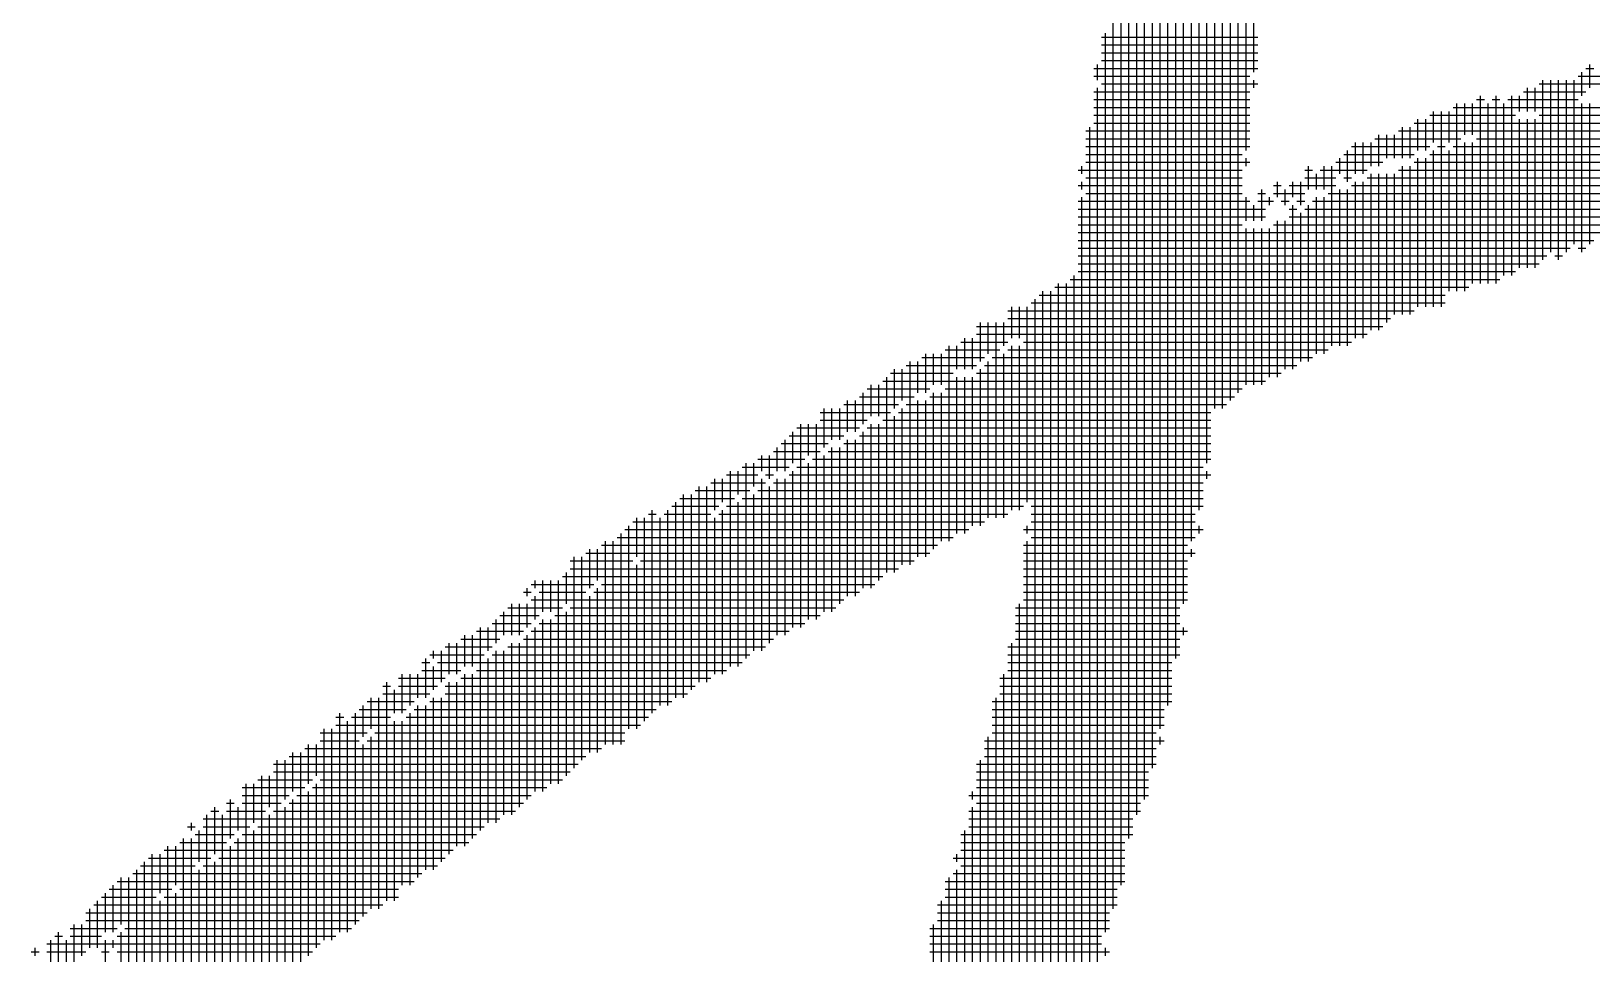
# Model space of a CAD drawing. Header units: feet. Extents: x 0 to 336400, y 0 to 237600.
# Drawn here: x 211942 to 212697, y 11163 to 11609 of the extents above; entities that cross this region are included whole.
import ezdxf
from ezdxf.enums import TextEntityAlignment as Align

# ---------------------------------------------------------------- set-up
doc = ezdxf.new("R2010")
doc.units = ezdxf.units.FT
doc.header["$LTSCALE"] = 2200
doc.header["$MEASUREMENT"] = 0
for name, color, linetype in [('CX-BORD', 3, 'CONTINUOUS'), ('CX-BORD-LIN1', 4, 'CONTINUOUS'), ('CX-BORD-LIN2', 3, 'CONTINUOUS'), ('CX-BORD-TEX2', 7, 'CONTINUOUS'), ('CX-BORD-TEX3', 6, 'CONTINUOUS')]:
    doc.layers.add(name, color=color, linetype=linetype)
doc.styles.add('TB_TEXT', font='')
doc.styles.add('TB_WBTXT', font='')
doc.styles.add('TB_WMTXT', font='')
doc.styles.get('TB_TEXT').set_extended_font_data('DotumChe')
doc.styles.get('TB_WBTXT').set_extended_font_data('Dotum')
doc.styles.get('TB_WMTXT').set_extended_font_data('DotumChe')

# ---------------------------------------------------------------- blocks, each defined once
blk = doc.blocks.new('CXBLKA1')
at = {"layer": 'CX-BORD-LIN1'}
for p, q in [((506.334, 8.9732, 24.5426), (506.334, 10.1828, 24.5426)), ((506.3246, 8.8787, 24.5426), (506.3246, 10.1639, 24.5426)), ((506.3151, 8.5857, 24.5426), (506.3151, 10.145, 24.5426)), ((506.3057, 8.5763, 24.5426), (506.3057, 10.1261, 24.5426)), ((506.2962, 8.5668, 24.5426), (506.2962, 10.0883, 24.5426)), ((506.2868, 8.5668, 24.5426), (506.2868, 10.0694, 24.5426)), ((506.2773, 8.5007, 24.5426), (506.2773, 10.0316, 24.5426)), ((506.2679, 8.444, 24.5426), (506.2679, 10.0221, 24.5426)), ((506.2584, 8.4062, 24.5426), (506.2584, 9.9276, 24.5426)), ((506.249, 8.3306, 24.5426), (506.249, 9.8993, 24.5426)), ((506.2395, 8.2644, 24.5426), (506.2395, 9.8709, 24.5426)), ((506.2301, 8.2077, 24.5426), (506.2301, 9.7859, 24.5426)), ((506.2206, 8.1794, 24.5426), (506.2206, 9.7292, 24.5426)), ((506.2112, 8.1321, 24.5426), (506.2112, 9.6536, 24.5426)), ((506.2017, 8.0943, 24.5426), (506.2017, 9.5024, 24.5426)), ((506.1923, 8.0754, 24.5426), (506.1923, 9.4646, 24.5426)), ((506.1828, 8.0471, 24.5426), (506.1828, 9.3984, 24.5426)), ((506.1734, 7.9904, 24.5426), (506.1734, 9.2, 24.5426)), ((506.1639, 7.962, 24.5426), (506.1639, 9.1433, 24.5426)), ((506.1498, 9.0157, 24.5426), (506.3388, 9.0157, 24.5426)), ((506.1498, 9.0062, 24.5426), (506.3388, 9.0062, 24.5426)), ((506.1545, 7.9337, 24.5426), (506.1545, 9.0204, 24.5426)), ((506.1498, 8.9968, 24.5426), (506.3388, 8.9968, 24.5426)), ((506.1498, 8.9873, 24.5426), (506.3388, 8.9873, 24.5426)), ((506.1403, 8.9779, 24.5426), (506.3388, 8.9779, 24.5426)), ((506.1403, 8.9684, 24.5426), (506.3293, 8.9684, 24.5426)), ((506.145, 8.9637, 24.5426), (506.145, 8.9826, 24.5426)), ((506.7262, 8.9684, 24.5426), (506.8018, 8.9684, 24.5426)), ((506.7309, 8.9448, 24.5426), (506.7309, 8.9732, 24.5426)), ((506.7357, 8.9779, 24.5426), (506.7451, 8.9779, 24.5426)), ((506.7404, 8.9543, 24.5426), (506.7404, 8.9826, 24.5426)), ((506.1403, 8.9495, 24.5426), (506.3293, 8.9495, 24.5426)), ((506.145, 7.8864, 24.5426), (506.145, 8.9543, 24.5426)), ((506.1498, 8.959, 24.5426), (506.3388, 8.959, 24.5426)), ((506.334, 8.9543, 24.5426), (506.334, 8.9637, 24.5426)), ((506.6601, 8.9495, 24.5426), (506.7357, 8.9495, 24.5426)), ((506.6648, 8.9259, 24.5426), (506.6648, 8.9543, 24.5426)), ((506.6742, 8.9259, 24.5426), (506.6742, 8.9543, 24.5426)), ((506.679, 8.959, 24.5426), (506.7829, 8.959, 24.5426)), ((506.6837, 8.7464, 24.5426), (506.6837, 8.9637, 24.5426)), ((506.6931, 8.7558, 24.5426), (506.6931, 8.9637, 24.5426)), ((506.7026, 8.7464, 24.5426), (506.7026, 8.9637, 24.5426)), ((506.712, 8.7558, 24.5426), (506.712, 8.9637, 24.5426)), ((506.7215, 8.7653, 24.5426), (506.7215, 8.9637, 24.5426)), ((506.1403, 8.9401, 24.5426), (506.3293, 8.9401, 24.5426)), ((506.1403, 8.9306, 24.5426), (506.3293, 8.9306, 24.5426)), ((506.575, 8.9306, 24.5426), (507.3405, 8.9306, 24.5426)), ((506.5797, 8.7086, 24.5426), (506.5797, 8.9354, 24.5426)), ((506.5892, 8.8976, 24.5426), (506.5892, 8.9354, 24.5426)), ((506.5986, 8.8976, 24.5426), (506.5986, 8.9354, 24.5426)), ((506.6034, 8.9401, 24.5426), (506.6128, 8.9401, 24.5426)), ((506.6081, 8.718, 24.5426), (506.6081, 8.9448, 24.5426)), ((506.6175, 8.718, 24.5426), (506.6175, 8.9354, 24.5426)), ((506.6223, 8.9401, 24.5426), (506.6317, 8.9401, 24.5426)), ((506.627, 8.718, 24.5426), (506.627, 8.9448, 24.5426)), ((506.6364, 8.7275, 24.5426), (506.6364, 8.9354, 24.5426)), ((506.6412, 8.9401, 24.5426), (506.7262, 8.9401, 24.5426)), ((506.6459, 8.7275, 24.5426), (506.6459, 8.9448, 24.5426)), ((506.6553, 8.9259, 24.5426), (506.6553, 8.9448, 24.5426)), ((506.7309, 8.7558, 24.5426), (506.7309, 8.9354, 24.5426)), ((506.7404, 8.7653, 24.5426), (506.7404, 8.9354, 24.5426)), ((506.1403, 8.9212, 24.5426), (506.3293, 8.9212, 24.5426)), ((506.1403, 8.9117, 24.5426), (506.3293, 8.9117, 24.5426)), ((506.5278, 8.9117, 24.5426), (507.3499, 8.9117, 24.5426)), ((506.5325, 8.8787, 24.5426), (506.5325, 8.9165, 24.5426)), ((506.5419, 8.8787, 24.5426), (506.5419, 8.9165, 24.5426)), ((506.5467, 8.9212, 24.5426), (506.6506, 8.9212, 24.5426)), ((506.5514, 8.8881, 24.5426), (506.5514, 8.9259, 24.5426)), ((506.5608, 8.6897, 24.5426), (506.5608, 8.9259, 24.5426)), ((506.5703, 8.8881, 24.5426), (506.5703, 8.9259, 24.5426)), ((506.6553, 8.7369, 24.5426), (506.6553, 8.9165, 24.5426)), ((506.6648, 8.7369, 24.5426), (506.6648, 8.9165, 24.5426)), ((506.6742, 8.7369, 24.5426), (506.6742, 8.9165, 24.5426)), ((506.679, 8.9212, 24.5426), (507.3499, 8.9212, 24.5426)), ((506.1309, 8.9023, 24.5426), (506.3293, 8.9023, 24.5426)), ((506.1309, 8.8928, 24.5426), (506.3293, 8.8928, 24.5426)), ((506.1356, 7.8486, 24.5426), (506.1356, 8.907, 24.5426)), ((506.4805, 8.8928, 24.5426), (506.5845, 8.8928, 24.5426)), ((506.4852, 8.8598, 24.5426), (506.4852, 8.8976, 24.5426)), ((506.4947, 8.8692, 24.5426), (506.4947, 8.8976, 24.5426)), ((506.5041, 8.8692, 24.5426), (506.5041, 8.8976, 24.5426)), ((506.5089, 8.9023, 24.5426), (507.3499, 8.9023, 24.5426)), ((506.5136, 8.8692, 24.5426), (506.5136, 8.907, 24.5426)), ((506.523, 8.8692, 24.5426), (506.523, 8.907, 24.5426)), ((506.6034, 8.8928, 24.5426), (507.3688, 8.8928, 24.5426)), ((506.1309, 8.8834, 24.5426), (506.3293, 8.8834, 24.5426)), ((506.1309, 8.8739, 24.5426), (506.3199, 8.8739, 24.5426)), ((506.4427, 8.8739, 24.5426), (506.5278, 8.8739, 24.5426)), ((506.4474, 8.8409, 24.5426), (506.4474, 8.8787, 24.5426)), ((506.4522, 8.8834, 24.5426), (506.5467, 8.8834, 24.5426)), ((506.4569, 8.8503, 24.5426), (506.4569, 8.8881, 24.5426)), ((506.4663, 8.8503, 24.5426), (506.4663, 8.8881, 24.5426)), ((506.4758, 8.8598, 24.5426), (506.4758, 8.8881, 24.5426)), ((506.5467, 8.8739, 24.5426), (507.3877, 8.8739, 24.5426)), ((506.5514, 8.6897, 24.5426), (506.5514, 8.8787, 24.5426)), ((506.5561, 8.8834, 24.5426), (506.5656, 8.8834, 24.5426)), ((506.5703, 8.7086, 24.5426), (506.5703, 8.8787, 24.5426)), ((506.575, 8.8834, 24.5426), (507.3783, 8.8834, 24.5426)), ((506.5892, 8.7086, 24.5426), (506.5892, 8.8881, 24.5426)), ((506.5986, 8.718, 24.5426), (506.5986, 8.8881, 24.5426)), ((506.1214, 8.855, 24.5426), (506.3199, 8.855, 24.5426)), ((506.1261, 8.8503, 24.5426), (506.1261, 8.8598, 24.5426)), ((506.1309, 8.8645, 24.5426), (506.3293, 8.8645, 24.5426)), ((506.3246, 8.8598, 24.5426), (506.3246, 8.8692, 24.5426)), ((506.3955, 8.855, 24.5426), (506.4049, 8.855, 24.5426)), ((506.4002, 8.8314, 24.5426), (506.4002, 8.8598, 24.5426)), ((506.4144, 8.855, 24.5426), (506.4711, 8.855, 24.5426)), ((506.4191, 8.8314, 24.5426), (506.4191, 8.8598, 24.5426)), ((506.4285, 8.6424, 24.5426), (506.4285, 8.8598, 24.5426)), ((506.4333, 8.8645, 24.5426), (506.49, 8.8645, 24.5426)), ((506.438, 8.8503, 24.5426), (506.438, 8.8692, 24.5426)), ((506.5089, 8.855, 24.5426), (507.057, 8.855, 24.5426)), ((506.5136, 8.6802, 24.5426), (506.5136, 8.8598, 24.5426)), ((506.523, 8.6802, 24.5426), (506.523, 8.8598, 24.5426)), ((506.5278, 8.8645, 24.5426), (507.3877, 8.8645, 24.5426)), ((506.5325, 8.6897, 24.5426), (506.5325, 8.8692, 24.5426)), ((506.5419, 8.6897, 24.5426), (506.5419, 8.8692, 24.5426)), ((506.1214, 8.8361, 24.5426), (506.3199, 8.8361, 24.5426)), ((506.1261, 8.8314, 24.5426), (506.1261, 8.8409, 24.5426)), ((506.1309, 8.8456, 24.5426), (506.3199, 8.8456, 24.5426)), ((506.3577, 8.8361, 24.5426), (506.3671, 8.8361, 24.5426)), ((506.3624, 8.822, 24.5426), (506.3624, 8.8409, 24.5426)), ((506.3766, 8.8361, 24.5426), (506.4333, 8.8361, 24.5426)), ((506.3813, 8.822, 24.5426), (506.3813, 8.8409, 24.5426)), ((506.3907, 8.8125, 24.5426), (506.3907, 8.8409, 24.5426)), ((506.3955, 8.8456, 24.5426), (506.4333, 8.8456, 24.5426)), ((506.4096, 8.8314, 24.5426), (506.4096, 8.8503, 24.5426)), ((506.4427, 8.8456, 24.5426), (506.4522, 8.8456, 24.5426)), ((506.4522, 8.8361, 24.5426), (506.9814, 8.8361, 24.5426)), ((506.4569, 8.6519, 24.5426), (506.4569, 8.8409, 24.5426)), ((506.4663, 8.6519, 24.5426), (506.4663, 8.8409, 24.5426)), ((506.4711, 8.8456, 24.5426), (507.0381, 8.8456, 24.5426)), ((506.4758, 8.6613, 24.5426), (506.4758, 8.8503, 24.5426)), ((506.4852, 8.6613, 24.5426), (506.4852, 8.8503, 24.5426)), ((506.4947, 8.6708, 24.5426), (506.4947, 8.8503, 24.5426)), ((506.5041, 8.6802, 24.5426), (506.5041, 8.8503, 24.5426)), ((506.1214, 8.8172, 24.5426), (506.3293, 8.8172, 24.5426)), ((506.1261, 7.7825, 24.5426), (506.1261, 8.822, 24.5426)), ((506.1309, 8.8267, 24.5426), (506.3199, 8.8267, 24.5426)), ((506.3246, 8.7936, 24.5426), (506.3246, 8.822, 24.5426)), ((506.3388, 8.8267, 24.5426), (506.3482, 8.8267, 24.5426)), ((506.3388, 8.8172, 24.5426), (506.3577, 8.8172, 24.5426)), ((506.3435, 8.7936, 24.5426), (506.3435, 8.8314, 24.5426)), ((506.3529, 8.8125, 24.5426), (506.3529, 8.822, 24.5426)), ((506.3577, 8.8267, 24.5426), (506.3955, 8.8267, 24.5426)), ((506.3671, 8.8172, 24.5426), (506.3766, 8.8172, 24.5426)), ((506.3718, 8.8125, 24.5426), (506.3718, 8.8314, 24.5426)), ((506.386, 8.8172, 24.5426), (506.3955, 8.8172, 24.5426)), ((506.4049, 8.8172, 24.5426), (506.8963, 8.8172, 24.5426)), ((506.4096, 8.633, 24.5426), (506.4096, 8.822, 24.5426)), ((506.4191, 8.633, 24.5426), (506.4191, 8.822, 24.5426)), ((506.4238, 8.8267, 24.5426), (506.9436, 8.8267, 24.5426)), ((506.438, 8.6424, 24.5426), (506.438, 8.8314, 24.5426)), ((506.4474, 8.6424, 24.5426), (506.4474, 8.8314, 24.5426)), ((506.1214, 8.8078, 24.5426), (506.3482, 8.8078, 24.5426)), ((506.1214, 8.7983, 24.5426), (506.3482, 8.7983, 24.5426)), ((506.334, 8.7936, 24.5426), (506.334, 8.8125, 24.5426)), ((506.3766, 8.8078, 24.5426), (506.386, 8.8078, 24.5426)), ((506.3766, 8.7983, 24.5426), (506.8491, 8.7983, 24.5426)), ((506.3813, 8.6141, 24.5426), (506.3813, 8.8125, 24.5426)), ((506.3907, 8.6235, 24.5426), (506.3907, 8.8031, 24.5426)), ((506.3955, 8.8078, 24.5426), (506.868, 8.8078, 24.5426)), ((506.4002, 8.6235, 24.5426), (506.4002, 8.8125, 24.5426)), ((506.1214, 8.7889, 24.5426), (506.3199, 8.7889, 24.5426)), ((506.1214, 8.7794, 24.5426), (506.7924, 8.7794, 24.5426)), ((506.3246, 8.5952, 24.5426), (506.3246, 8.7842, 24.5426)), ((506.334, 8.5952, 24.5426), (506.334, 8.7842, 24.5426)), ((506.3435, 8.5952, 24.5426), (506.3435, 8.7842, 24.5426)), ((506.3529, 8.6046, 24.5426), (506.3529, 8.7842, 24.5426)), ((506.3577, 8.7889, 24.5426), (506.8113, 8.7889, 24.5426)), ((506.3624, 8.6046, 24.5426), (506.3624, 8.7936, 24.5426)), ((506.3718, 8.6141, 24.5426), (506.3718, 8.7936, 24.5426)), ((506.1214, 8.77, 24.5426), (506.7451, 8.77, 24.5426)), ((506.1214, 8.7605, 24.5426), (506.7168, 8.7605, 24.5426)), ((506.7262, 8.7605, 24.5426), (506.7357, 8.7605, 24.5426)), ((506.1214, 8.7511, 24.5426), (506.6884, 8.7511, 24.5426)), ((506.1214, 8.7416, 24.5426), (506.679, 8.7416, 24.5426)), ((506.6979, 8.7511, 24.5426), (506.7073, 8.7511, 24.5426)), ((506.112, 8.7227, 24.5426), (506.6317, 8.7227, 24.5426)), ((506.1167, 7.7636, 24.5426), (506.1167, 8.7275, 24.5426)), ((506.1214, 8.7322, 24.5426), (506.6506, 8.7322, 24.5426)), ((506.0742, 8.7038, 24.5426), (506.5656, 8.7038, 24.5426)), ((506.0789, 7.6313, 24.5426), (506.0789, 8.7086, 24.5426)), ((506.0883, 7.6691, 24.5426), (506.0883, 8.7086, 24.5426)), ((506.0931, 8.7133, 24.5426), (506.5939, 8.7133, 24.5426)), ((506.0978, 7.6974, 24.5426), (506.0978, 8.718, 24.5426)), ((506.1072, 7.7258, 24.5426), (506.1072, 8.718, 24.5426)), ((506.0364, 8.6849, 24.5426), (506.5278, 8.6849, 24.5426)), ((506.0411, 8.6519, 24.5426), (506.0411, 8.6897, 24.5426)), ((506.0505, 8.6519, 24.5426), (506.0505, 8.6897, 24.5426)), ((506.06, 8.4534, 24.5426), (506.06, 8.6897, 24.5426)), ((506.0647, 8.6944, 24.5426), (506.5656, 8.6944, 24.5426)), ((506.0694, 7.584, 24.5426), (506.0694, 8.6991, 24.5426)), ((505.9986, 8.666, 24.5426), (506.49, 8.666, 24.5426)), ((506.0033, 8.6235, 24.5426), (506.0033, 8.6708, 24.5426)), ((506.0127, 8.633, 24.5426), (506.0127, 8.6708, 24.5426)), ((506.0222, 8.4345, 24.5426), (506.0222, 8.6708, 24.5426)), ((506.0316, 8.6424, 24.5426), (506.0316, 8.6708, 24.5426)), ((506.0364, 8.6755, 24.5426), (506.4994, 8.6755, 24.5426)), ((505.9797, 8.6471, 24.5426), (506.0364, 8.6471, 24.5426)), ((505.9844, 8.6141, 24.5426), (505.9844, 8.6519, 24.5426)), ((505.9938, 8.6141, 24.5426), (505.9938, 8.6519, 24.5426)), ((505.9986, 8.6566, 24.5426), (506.4711, 8.6566, 24.5426)), ((506.0553, 8.6471, 24.5426), (506.4522, 8.6471, 24.5426)), ((505.9324, 8.6282, 24.5426), (506.008, 8.6282, 24.5426)), ((505.9371, 8.5857, 24.5426), (505.9371, 8.633, 24.5426)), ((505.9466, 8.5952, 24.5426), (505.9466, 8.633, 24.5426)), ((505.956, 8.5952, 24.5426), (505.956, 8.633, 24.5426)), ((505.9608, 8.6377, 24.5426), (506.0269, 8.6377, 24.5426)), ((505.9655, 8.4062, 24.5426), (505.9655, 8.6424, 24.5426)), ((505.9749, 8.6141, 24.5426), (505.9749, 8.6424, 24.5426)), ((506.0175, 8.6282, 24.5426), (506.4049, 8.6282, 24.5426)), ((506.0316, 8.4345, 24.5426), (506.0316, 8.633, 24.5426)), ((506.0364, 8.6377, 24.5426), (506.4238, 8.6377, 24.5426)), ((506.0411, 8.444, 24.5426), (506.0411, 8.6424, 24.5426)), ((506.0505, 8.444, 24.5426), (506.0505, 8.6424, 24.5426)), ((505.8946, 8.6093, 24.5426), (505.9702, 8.6093, 24.5426)), ((505.8993, 8.5668, 24.5426), (505.8993, 8.6141, 24.5426)), ((505.9088, 8.5763, 24.5426), (505.9088, 8.6141, 24.5426)), ((505.9135, 8.6188, 24.5426), (505.9986, 8.6188, 24.5426)), ((505.9182, 8.3778, 24.5426), (505.9182, 8.6235, 24.5426)), ((505.9277, 8.5857, 24.5426), (505.9277, 8.6235, 24.5426)), ((505.9986, 8.6093, 24.5426), (506.3671, 8.6093, 24.5426)), ((506.0033, 8.4251, 24.5426), (506.0033, 8.6141, 24.5426)), ((506.008, 8.6188, 24.5426), (506.386, 8.6188, 24.5426)), ((506.0127, 8.4345, 24.5426), (506.0127, 8.6235, 24.5426)), ((505.8663, 8.5904, 24.5426), (505.9419, 8.5904, 24.5426)), ((505.871, 8.5574, 24.5426), (505.871, 8.5952, 24.5426)), ((505.8804, 8.5574, 24.5426), (505.8804, 8.5952, 24.5426)), ((505.8852, 8.5999, 24.5426), (506.3482, 8.5999, 24.5426)), ((505.8899, 8.3684, 24.5426), (505.8899, 8.6046, 24.5426)), ((505.9608, 8.5904, 24.5426), (506.3199, 8.5904, 24.5426)), ((505.9749, 8.4156, 24.5426), (505.9749, 8.6046, 24.5426)), ((505.9844, 8.4156, 24.5426), (505.9844, 8.6046, 24.5426)), ((505.9938, 8.4251, 24.5426), (505.9938, 8.6046, 24.5426)), ((505.8379, 8.5715, 24.5426), (505.9041, 8.5715, 24.5426)), ((505.8426, 8.5385, 24.5426), (505.8426, 8.5763, 24.5426)), ((505.8521, 8.5385, 24.5426), (505.8521, 8.5763, 24.5426)), ((505.8568, 8.581, 24.5426), (505.923, 8.581, 24.5426)), ((505.8615, 8.5479, 24.5426), (505.8615, 8.5857, 24.5426)), ((505.9135, 8.5715, 24.5426), (506.301, 8.5715, 24.5426)), ((505.9277, 8.3873, 24.5426), (505.9277, 8.5763, 24.5426)), ((505.9371, 8.3873, 24.5426), (505.9371, 8.5763, 24.5426)), ((505.9419, 8.581, 24.5426), (506.3104, 8.581, 24.5426)), ((505.9466, 8.3967, 24.5426), (505.9466, 8.5857, 24.5426)), ((505.956, 8.4062, 24.5426), (505.956, 8.5857, 24.5426)), ((505.8096, 8.5621, 24.5426), (505.8946, 8.5621, 24.5426)), ((505.8096, 8.5526, 24.5426), (505.8663, 8.5526, 24.5426)), ((505.8143, 8.5196, 24.5426), (505.8143, 8.5668, 24.5426)), ((505.8237, 8.529, 24.5426), (505.8237, 8.5668, 24.5426)), ((505.8332, 8.529, 24.5426), (505.8332, 8.5668, 24.5426)), ((505.8852, 8.5526, 24.5426), (506.2821, 8.5526, 24.5426)), ((505.8993, 8.3684, 24.5426), (505.8993, 8.5574, 24.5426)), ((505.9041, 8.5621, 24.5426), (506.2821, 8.5621, 24.5426)), ((505.9088, 8.3778, 24.5426), (505.9088, 8.5668, 24.5426)), ((505.7718, 8.5337, 24.5426), (505.8379, 8.5337, 24.5426)), ((505.7765, 8.5007, 24.5426), (505.7765, 8.5385, 24.5426)), ((505.7812, 8.5432, 24.5426), (505.8568, 8.5432, 24.5426)), ((505.7859, 8.3022, 24.5426), (505.7859, 8.5479, 24.5426)), ((505.7954, 8.5101, 24.5426), (505.7954, 8.5479, 24.5426)), ((505.8048, 8.3117, 24.5426), (505.8048, 8.5479, 24.5426)), ((505.8568, 8.5337, 24.5426), (506.2821, 8.5337, 24.5426)), ((505.8615, 8.3495, 24.5426), (505.8615, 8.5385, 24.5426)), ((505.8663, 8.5432, 24.5426), (506.2821, 8.5432, 24.5426)), ((505.871, 8.3495, 24.5426), (505.871, 8.5479, 24.5426)), ((505.8804, 8.3589, 24.5426), (505.8804, 8.5479, 24.5426)), ((505.7529, 8.5148, 24.5426), (505.8096, 8.5148, 24.5426)), ((505.7576, 8.4912, 24.5426), (505.7576, 8.5196, 24.5426)), ((505.7623, 8.5243, 24.5426), (505.819, 8.5243, 24.5426)), ((505.767, 8.4912, 24.5426), (505.767, 8.529, 24.5426)), ((505.819, 8.5148, 24.5426), (506.2821, 8.5148, 24.5426)), ((505.8237, 8.3211, 24.5426), (505.8237, 8.5196, 24.5426)), ((505.8332, 8.3306, 24.5426), (505.8332, 8.5196, 24.5426)), ((505.8379, 8.5243, 24.5426), (506.2821, 8.5243, 24.5426)), ((505.8426, 8.34, 24.5426), (505.8426, 8.529, 24.5426)), ((505.8521, 8.34, 24.5426), (505.8521, 8.529, 24.5426)), ((505.7151, 8.4959, 24.5426), (505.7718, 8.4959, 24.5426)), ((505.7198, 8.2644, 24.5426), (505.7198, 8.5007, 24.5426)), ((505.7292, 8.4723, 24.5426), (505.7292, 8.5007, 24.5426)), ((505.734, 8.5054, 24.5426), (505.7907, 8.5054, 24.5426)), ((505.7387, 8.4912, 24.5426), (505.7387, 8.5101, 24.5426)), ((505.7481, 8.4818, 24.5426), (505.7481, 8.5101, 24.5426)), ((505.7812, 8.4959, 24.5426), (506.2726, 8.4959, 24.5426)), ((505.7954, 8.3117, 24.5426), (505.7954, 8.5007, 24.5426)), ((505.8001, 8.5054, 24.5426), (506.2821, 8.5054, 24.5426)), ((505.8143, 8.3211, 24.5426), (505.8143, 8.5101, 24.5426)), ((505.6773, 8.477, 24.5426), (505.7434, 8.477, 24.5426)), ((505.682, 8.444, 24.5426), (505.682, 8.4818, 24.5426)), ((505.6914, 8.4534, 24.5426), (505.6914, 8.4818, 24.5426)), ((505.6962, 8.4865, 24.5426), (505.734, 8.4865, 24.5426)), ((505.7009, 8.255, 24.5426), (505.7009, 8.4912, 24.5426)), ((505.7103, 8.4629, 24.5426), (505.7103, 8.4912, 24.5426)), ((505.7387, 8.2739, 24.5426), (505.7387, 8.4818, 24.5426)), ((505.7434, 8.4865, 24.5426), (505.7529, 8.4865, 24.5426)), ((505.7529, 8.477, 24.5426), (506.2726, 8.477, 24.5426)), ((505.7576, 8.2928, 24.5426), (505.7576, 8.4818, 24.5426)), ((505.767, 8.2928, 24.5426), (505.767, 8.4818, 24.5426)), ((505.7718, 8.4865, 24.5426), (506.2821, 8.4865, 24.5426)), ((505.7765, 8.3022, 24.5426), (505.7765, 8.4912, 24.5426)), ((506.2773, 8.4818, 24.5426), (506.2773, 8.4912, 24.5426)), ((505.6395, 8.4581, 24.5426), (505.7056, 8.4581, 24.5426)), ((505.6442, 8.2172, 24.5426), (505.6442, 8.4629, 24.5426)), ((505.6536, 8.2266, 24.5426), (505.6536, 8.4629, 24.5426)), ((505.6584, 8.4676, 24.5426), (505.7245, 8.4676, 24.5426)), ((505.6631, 8.2361, 24.5426), (505.6631, 8.4723, 24.5426)), ((505.6725, 8.2361, 24.5426), (505.6725, 8.4723, 24.5426)), ((505.7151, 8.4581, 24.5426), (506.2726, 8.4581, 24.5426)), ((505.7292, 8.2739, 24.5426), (505.7292, 8.4629, 24.5426)), ((505.734, 8.4676, 24.5426), (506.2726, 8.4676, 24.5426)), ((505.7481, 8.2833, 24.5426), (505.7481, 8.4723, 24.5426)), ((505.6017, 8.4392, 24.5426), (505.6111, 8.4392, 24.5426)), ((505.6064, 8.1983, 24.5426), (505.6064, 8.444, 24.5426)), ((505.6206, 8.4392, 24.5426), (505.6773, 8.4392, 24.5426)), ((505.6253, 8.2077, 24.5426), (505.6253, 8.444, 24.5426)), ((505.63, 8.4487, 24.5426), (505.6867, 8.4487, 24.5426)), ((505.6347, 8.2172, 24.5426), (505.6347, 8.4534, 24.5426)), ((505.6867, 8.4392, 24.5426), (506.0364, 8.4392, 24.5426)), ((505.6914, 8.2455, 24.5426), (505.6914, 8.444, 24.5426)), ((505.6962, 8.4487, 24.5426), (506.0553, 8.4487, 24.5426)), ((505.7103, 8.255, 24.5426), (505.7103, 8.4534, 24.5426)), ((506.0647, 8.4487, 24.5426), (506.2726, 8.4487, 24.5426)), ((506.0647, 8.4392, 24.5426), (506.2632, 8.4392, 24.5426)), ((505.5733, 8.4203, 24.5426), (505.9891, 8.4203, 24.5426)), ((505.578, 8.1794, 24.5426), (505.578, 8.4251, 24.5426)), ((505.5828, 8.4298, 24.5426), (506.008, 8.4298, 24.5426)), ((505.5875, 8.3873, 24.5426), (505.5875, 8.4345, 24.5426)), ((505.5969, 8.1888, 24.5426), (505.5969, 8.4345, 24.5426)), ((505.6158, 8.2077, 24.5426), (505.6158, 8.4345, 24.5426)), ((505.682, 8.2455, 24.5426), (505.682, 8.4345, 24.5426)), ((506.0553, 8.4203, 24.5426), (506.2726, 8.4203, 24.5426)), ((506.06, 8.4156, 24.5426), (506.06, 8.4251, 24.5426)), ((506.0647, 8.4298, 24.5426), (506.2632, 8.4298, 24.5426)), ((506.2679, 8.4156, 24.5426), (506.2679, 8.4251, 24.5426)), ((505.545, 8.4014, 24.5426), (505.9513, 8.4014, 24.5426)), ((505.5497, 8.1605, 24.5426), (505.5497, 8.4062, 24.5426)), ((505.5591, 8.1605, 24.5426), (505.5591, 8.4062, 24.5426)), ((505.5639, 8.4109, 24.5426), (505.9702, 8.4109, 24.5426)), ((505.5686, 8.1605, 24.5426), (505.5686, 8.4156, 24.5426)), ((506.0553, 8.4014, 24.5426), (506.2537, 8.4014, 24.5426)), ((506.06, 7.584, 24.5426), (506.06, 8.4062, 24.5426)), ((506.0647, 8.4109, 24.5426), (506.2632, 8.4109, 24.5426)), ((505.5072, 8.3825, 24.5426), (505.5828, 8.3825, 24.5426)), ((505.5119, 8.1321, 24.5426), (505.5119, 8.3873, 24.5426)), ((505.5213, 8.1416, 24.5426), (505.5213, 8.3873, 24.5426)), ((505.5261, 8.392, 24.5426), (505.9419, 8.392, 24.5426)), ((505.5308, 8.3495, 24.5426), (505.5308, 8.3967, 24.5426)), ((505.5402, 8.3589, 24.5426), (505.5402, 8.3967, 24.5426)), ((505.5922, 8.3825, 24.5426), (505.923, 8.3825, 24.5426)), ((506.0553, 8.392, 24.5426), (506.2632, 8.392, 24.5426)), ((506.0553, 8.3825, 24.5426), (506.2537, 8.3825, 24.5426)), ((506.2584, 8.3873, 24.5426), (506.2584, 8.3967, 24.5426)), ((505.4977, 8.3636, 24.5426), (505.8852, 8.3636, 24.5426)), ((505.5024, 8.3306, 24.5426), (505.5024, 8.3684, 24.5426)), ((505.5072, 8.3731, 24.5426), (505.9041, 8.3731, 24.5426)), ((505.5875, 8.1794, 24.5426), (505.5875, 8.3778, 24.5426)), ((506.0553, 8.3731, 24.5426), (506.2537, 8.3731, 24.5426)), ((506.0553, 8.3636, 24.5426), (506.2537, 8.3636, 24.5426)), ((505.4505, 8.3447, 24.5426), (505.4599, 8.3447, 24.5426)), ((505.4552, 8.34, 24.5426), (505.4552, 8.3495, 24.5426)), ((505.4599, 8.3542, 24.5426), (505.5355, 8.3542, 24.5426)), ((505.4646, 8.3495, 24.5426), (505.4646, 8.3589, 24.5426)), ((505.4694, 8.3447, 24.5426), (505.5261, 8.3447, 24.5426)), ((505.4741, 8.3211, 24.5426), (505.4741, 8.3589, 24.5426)), ((505.4835, 8.3211, 24.5426), (505.4835, 8.3589, 24.5426)), ((505.493, 8.1132, 24.5426), (505.493, 8.3589, 24.5426)), ((505.5355, 8.3447, 24.5426), (505.8568, 8.3447, 24.5426)), ((505.5402, 8.151, 24.5426), (505.5402, 8.3495, 24.5426)), ((505.545, 8.3542, 24.5426), (505.8757, 8.3542, 24.5426)), ((506.0553, 8.3542, 24.5426), (506.2537, 8.3542, 24.5426)), ((506.0553, 8.3447, 24.5426), (506.2537, 8.3447, 24.5426)), ((505.4316, 8.3258, 24.5426), (505.4977, 8.3258, 24.5426)), ((505.4363, 8.2928, 24.5426), (505.4363, 8.3306, 24.5426)), ((505.4457, 8.2928, 24.5426), (505.4457, 8.3306, 24.5426)), ((505.4552, 8.3022, 24.5426), (505.4552, 8.3306, 24.5426)), ((505.4599, 8.3353, 24.5426), (505.8379, 8.3353, 24.5426)), ((505.4646, 8.3117, 24.5426), (505.4646, 8.34, 24.5426)), ((505.5072, 8.3258, 24.5426), (505.8285, 8.3258, 24.5426)), ((505.5308, 8.151, 24.5426), (505.5308, 8.34, 24.5426)), ((506.0458, 8.3258, 24.5426), (506.2443, 8.3258, 24.5426)), ((506.0505, 7.5368, 24.5426), (506.0505, 8.3306, 24.5426)), ((506.0553, 8.3353, 24.5426), (506.2537, 8.3353, 24.5426)), ((505.4127, 8.3069, 24.5426), (505.4599, 8.3069, 24.5426)), ((505.4174, 8.2833, 24.5426), (505.4174, 8.3117, 24.5426)), ((505.4221, 8.3164, 24.5426), (505.4694, 8.3164, 24.5426)), ((505.4268, 8.2928, 24.5426), (505.4268, 8.3211, 24.5426)), ((505.4694, 8.3069, 24.5426), (505.7907, 8.3069, 24.5426)), ((505.4741, 8.1038, 24.5426), (505.4741, 8.3117, 24.5426)), ((505.4835, 8.1132, 24.5426), (505.4835, 8.3117, 24.5426)), ((505.4883, 8.3164, 24.5426), (505.8096, 8.3164, 24.5426)), ((505.5024, 8.1227, 24.5426), (505.5024, 8.3211, 24.5426)), ((506.0458, 8.3164, 24.5426), (506.2443, 8.3164, 24.5426)), ((506.0458, 8.3069, 24.5426), (506.2443, 8.3069, 24.5426)), ((505.3749, 8.288, 24.5426), (505.4221, 8.288, 24.5426)), ((505.3796, 8.255, 24.5426), (505.3796, 8.2928, 24.5426)), ((505.389, 8.255, 24.5426), (505.389, 8.2928, 24.5426)), ((505.3938, 8.2975, 24.5426), (505.4505, 8.2975, 24.5426)), ((505.3985, 8.0565, 24.5426), (505.3985, 8.3022, 24.5426)), ((505.4079, 8.2739, 24.5426), (505.4079, 8.3022, 24.5426)), ((505.4505, 8.288, 24.5426), (505.7529, 8.288, 24.5426)), ((505.4552, 8.0943, 24.5426), (505.4552, 8.2928, 24.5426)), ((505.4599, 8.2975, 24.5426), (505.7718, 8.2975, 24.5426)), ((505.4646, 8.1038, 24.5426), (505.4646, 8.3022, 24.5426)), ((506.0458, 8.2975, 24.5426), (506.2537, 8.2975, 24.5426)), ((506.0458, 8.288, 24.5426), (506.2443, 8.288, 24.5426)), ((506.249, 8.2928, 24.5426), (506.249, 8.3022, 24.5426)), ((505.3371, 8.2691, 24.5426), (505.4032, 8.2691, 24.5426)), ((505.3418, 8.2644, 24.5426), (505.3418, 8.2739, 24.5426)), ((505.3512, 8.2361, 24.5426), (505.3512, 8.2739, 24.5426)), ((505.356, 8.2786, 24.5426), (505.4127, 8.2786, 24.5426)), ((505.3607, 8.2455, 24.5426), (505.3607, 8.2833, 24.5426)), ((505.3701, 8.2455, 24.5426), (505.3701, 8.2833, 24.5426)), ((505.4127, 8.2691, 24.5426), (505.7245, 8.2691, 24.5426)), ((505.4174, 8.066, 24.5426), (505.4174, 8.2739, 24.5426)), ((505.4268, 8.0754, 24.5426), (505.4268, 8.2739, 24.5426)), ((505.4316, 8.2786, 24.5426), (505.7434, 8.2786, 24.5426)), ((505.4363, 8.0754, 24.5426), (505.4363, 8.2833, 24.5426)), ((505.4457, 8.0849, 24.5426), (505.4457, 8.2833, 24.5426)), ((506.0364, 8.2786, 24.5426), (506.2443, 8.2786, 24.5426)), ((506.0364, 8.2691, 24.5426), (506.2443, 8.2691, 24.5426)), ((506.0411, 7.5084, 24.5426), (506.0411, 8.2833, 24.5426)), ((505.3276, 8.2597, 24.5426), (505.3371, 8.2597, 24.5426)), ((505.3276, 8.2502, 24.5426), (505.3749, 8.2502, 24.5426)), ((505.3323, 8.2172, 24.5426), (505.3323, 8.2644, 24.5426)), ((505.3418, 8.2266, 24.5426), (505.3418, 8.255, 24.5426)), ((505.3465, 8.2597, 24.5426), (505.7151, 8.2597, 24.5426)), ((505.3938, 8.2502, 24.5426), (505.6962, 8.2502, 24.5426)), ((505.4079, 8.066, 24.5426), (505.4079, 8.2644, 24.5426)), ((506.0364, 8.2597, 24.5426), (506.2348, 8.2597, 24.5426)), ((506.0364, 8.2502, 24.5426), (506.2348, 8.2502, 24.5426)), ((505.2804, 8.2313, 24.5426), (505.2898, 8.2313, 24.5426)), ((505.2851, 7.9715, 24.5426), (505.2851, 8.2361, 24.5426)), ((505.2993, 8.2408, 24.5426), (505.356, 8.2408, 24.5426)), ((505.2993, 8.2313, 24.5426), (505.3465, 8.2313, 24.5426)), ((505.304, 8.1983, 24.5426), (505.304, 8.2455, 24.5426)), ((505.3134, 8.2077, 24.5426), (505.3134, 8.2455, 24.5426)), ((505.3229, 8.2172, 24.5426), (505.3229, 8.2455, 24.5426)), ((505.356, 8.2313, 24.5426), (505.6584, 8.2313, 24.5426)), ((505.3607, 8.0282, 24.5426), (505.3607, 8.2361, 24.5426)), ((505.3701, 8.0376, 24.5426), (505.3701, 8.2361, 24.5426)), ((505.3749, 8.2408, 24.5426), (505.6773, 8.2408, 24.5426)), ((505.3796, 8.0376, 24.5426), (505.3796, 8.2455, 24.5426)), ((505.389, 8.0471, 24.5426), (505.389, 8.2455, 24.5426)), ((506.0269, 8.2408, 24.5426), (506.2348, 8.2408, 24.5426)), ((506.0269, 8.2313, 24.5426), (506.2348, 8.2313, 24.5426)), ((506.0316, 7.4801, 24.5426), (506.0316, 8.2455, 24.5426)), ((505.2615, 8.2124, 24.5426), (505.3182, 8.2124, 24.5426)), ((505.2662, 8.1794, 24.5426), (505.2662, 8.2172, 24.5426)), ((505.2756, 7.962, 24.5426), (505.2756, 8.2172, 24.5426)), ((505.2804, 8.2219, 24.5426), (505.3371, 8.2219, 24.5426)), ((505.2945, 8.1983, 24.5426), (505.2945, 8.2266, 24.5426)), ((505.3371, 8.2124, 24.5426), (505.63, 8.2124, 24.5426)), ((505.3418, 8.0093, 24.5426), (505.3418, 8.2172, 24.5426)), ((505.3512, 8.0187, 24.5426), (505.3512, 8.2172, 24.5426)), ((505.356, 8.2219, 24.5426), (505.6489, 8.2219, 24.5426)), ((506.0175, 8.2124, 24.5426), (506.2348, 8.2124, 24.5426)), ((506.0222, 7.4612, 24.5426), (506.0222, 8.2172, 24.5426)), ((506.0269, 8.2219, 24.5426), (506.2348, 8.2219, 24.5426)), ((505.2237, 8.1935, 24.5426), (505.2331, 8.1935, 24.5426)), ((505.2284, 7.9337, 24.5426), (505.2284, 8.1983, 24.5426)), ((505.2426, 8.1935, 24.5426), (505.2898, 8.1935, 24.5426)), ((505.2473, 7.9431, 24.5426), (505.2473, 8.1983, 24.5426)), ((505.252, 8.203, 24.5426), (505.3087, 8.203, 24.5426)), ((505.2567, 8.1699, 24.5426), (505.2567, 8.2077, 24.5426)), ((505.3087, 8.1935, 24.5426), (505.6017, 8.1935, 24.5426)), ((505.3134, 7.9904, 24.5426), (505.3134, 8.1983, 24.5426)), ((505.3182, 8.203, 24.5426), (505.6111, 8.203, 24.5426)), ((505.3229, 7.9998, 24.5426), (505.3229, 8.2077, 24.5426)), ((505.3323, 8.0093, 24.5426), (505.3323, 8.2077, 24.5426)), ((506.0175, 8.203, 24.5426), (506.2254, 8.203, 24.5426)), ((506.0175, 8.1935, 24.5426), (506.2254, 8.1935, 24.5426)), ((505.2048, 8.1746, 24.5426), (505.2615, 8.1746, 24.5426)), ((505.2095, 7.9242, 24.5426), (505.2095, 8.1794, 24.5426)), ((505.2189, 7.9242, 24.5426), (505.2189, 8.1794, 24.5426)), ((505.2237, 8.1841, 24.5426), (505.5922, 8.1841, 24.5426)), ((505.2378, 7.9337, 24.5426), (505.2378, 8.1888, 24.5426)), ((505.2709, 8.1746, 24.5426), (505.5733, 8.1746, 24.5426)), ((505.2945, 7.9715, 24.5426), (505.2945, 8.1888, 24.5426)), ((505.304, 7.9904, 24.5426), (505.304, 8.1888, 24.5426)), ((506.0175, 8.1841, 24.5426), (506.2254, 8.1841, 24.5426)), ((506.0175, 8.1746, 24.5426), (506.2159, 8.1746, 24.5426)), ((505.1859, 8.1557, 24.5426), (505.545, 8.1557, 24.5426)), ((505.1906, 8.1132, 24.5426), (505.1906, 8.1605, 24.5426)), ((505.2, 8.1227, 24.5426), (505.2, 8.1605, 24.5426)), ((505.2048, 8.1652, 24.5426), (505.252, 8.1652, 24.5426)), ((505.2567, 7.9526, 24.5426), (505.2567, 8.1605, 24.5426)), ((505.2615, 8.1652, 24.5426), (505.5733, 8.1652, 24.5426)), ((505.2662, 7.962, 24.5426), (505.2662, 8.1699, 24.5426)), ((506.008, 8.1652, 24.5426), (506.2254, 8.1652, 24.5426)), ((506.008, 8.1557, 24.5426), (506.2159, 8.1557, 24.5426)), ((506.0127, 7.2344, 24.5426), (506.0127, 8.1699, 24.5426)), ((506.2206, 8.1605, 24.5426), (506.2206, 8.1699, 24.5426)), ((505.1481, 8.1368, 24.5426), (505.5166, 8.1368, 24.5426)), ((505.1528, 7.8675, 24.5426), (505.1528, 8.1416, 24.5426)), ((505.1622, 8.0943, 24.5426), (505.1622, 8.1416, 24.5426)), ((505.167, 8.1463, 24.5426), (505.5261, 8.1463, 24.5426)), ((505.1717, 8.1038, 24.5426), (505.1717, 8.151, 24.5426)), ((505.1811, 7.8959, 24.5426), (505.1811, 8.151, 24.5426)), ((505.9986, 8.1368, 24.5426), (506.2159, 8.1368, 24.5426)), ((506.0033, 7.2344, 24.5426), (506.0033, 8.1416, 24.5426)), ((506.008, 8.1463, 24.5426), (506.2159, 8.1463, 24.5426)), ((505.1292, 8.1179, 24.5426), (505.1953, 8.1179, 24.5426)), ((505.1339, 7.8581, 24.5426), (505.1339, 8.1227, 24.5426)), ((505.1433, 8.0849, 24.5426), (505.1433, 8.1227, 24.5426)), ((505.1481, 8.1274, 24.5426), (505.5072, 8.1274, 24.5426)), ((505.2048, 8.1179, 24.5426), (505.4977, 8.1179, 24.5426)), ((505.9986, 8.1274, 24.5426), (506.2065, 8.1274, 24.5426)), ((505.9986, 8.1179, 24.5426), (506.2065, 8.1179, 24.5426)), ((505.1103, 8.1085, 24.5426), (505.1859, 8.1085, 24.5426)), ((505.1103, 8.099, 24.5426), (505.167, 8.099, 24.5426)), ((505.115, 7.8392, 24.5426), (505.115, 8.1132, 24.5426)), ((505.1244, 8.066, 24.5426), (505.1244, 8.1132, 24.5426)), ((505.1764, 8.099, 24.5426), (505.4599, 8.099, 24.5426)), ((505.1906, 7.9053, 24.5426), (505.1906, 8.1038, 24.5426)), ((505.1953, 8.1085, 24.5426), (505.4788, 8.1085, 24.5426)), ((505.2, 7.9148, 24.5426), (505.2, 8.1132, 24.5426)), ((505.9891, 8.099, 24.5426), (506.2065, 8.099, 24.5426)), ((505.9938, 8.0943, 24.5426), (505.9938, 8.1038, 24.5426)), ((505.9986, 8.1085, 24.5426), (506.2065, 8.1085, 24.5426)), ((505.0725, 8.0801, 24.5426), (505.0819, 8.0801, 24.5426)), ((505.0772, 8.0282, 24.5426), (505.0772, 8.0849, 24.5426)), ((505.0914, 8.0896, 24.5426), (505.1008, 8.0896, 24.5426)), ((505.0914, 8.0801, 24.5426), (505.1386, 8.0801, 24.5426)), ((505.0961, 8.0471, 24.5426), (505.0961, 8.0943, 24.5426)), ((505.1055, 8.0565, 24.5426), (505.1055, 8.0849, 24.5426)), ((505.1103, 8.0896, 24.5426), (505.1575, 8.0896, 24.5426)), ((505.1481, 8.0801, 24.5426), (505.441, 8.0801, 24.5426)), ((505.1622, 7.877, 24.5426), (505.1622, 8.0849, 24.5426)), ((505.167, 8.0896, 24.5426), (505.4505, 8.0896, 24.5426)), ((505.1717, 7.8864, 24.5426), (505.1717, 8.0943, 24.5426)), ((505.9891, 8.0801, 24.5426), (506.197, 8.0801, 24.5426)), ((505.9938, 7.2249, 24.5426), (505.9938, 8.0849, 24.5426)), ((505.9986, 8.0896, 24.5426), (506.197, 8.0896, 24.5426)), ((505.0441, 8.0612, 24.5426), (505.0536, 8.0612, 24.5426)), ((505.0488, 8.0565, 24.5426), (505.0488, 8.066, 24.5426)), ((505.063, 8.0707, 24.5426), (505.4221, 8.0707, 24.5426)), ((505.063, 8.0612, 24.5426), (505.1197, 8.0612, 24.5426)), ((505.0677, 7.8014, 24.5426), (505.0677, 8.0754, 24.5426)), ((505.0866, 7.8108, 24.5426), (505.0866, 8.0754, 24.5426)), ((505.1292, 8.0612, 24.5426), (505.4032, 8.0612, 24.5426)), ((505.1433, 7.8581, 24.5426), (505.1433, 8.0754, 24.5426)), ((505.9891, 8.0707, 24.5426), (506.1876, 8.0707, 24.5426)), ((505.9891, 8.0612, 24.5426), (506.1876, 8.0612, 24.5426)), ((505.0347, 8.0423, 24.5426), (505.0914, 8.0423, 24.5426)), ((505.0394, 7.7919, 24.5426), (505.0394, 8.0471, 24.5426)), ((505.0488, 7.7919, 24.5426), (505.0488, 8.0471, 24.5426)), ((505.0536, 8.0518, 24.5426), (505.1008, 8.0518, 24.5426)), ((505.0583, 8.0187, 24.5426), (505.0583, 8.0565, 24.5426)), ((505.1008, 8.0423, 24.5426), (505.3843, 8.0423, 24.5426)), ((505.1055, 7.8297, 24.5426), (505.1055, 8.0471, 24.5426)), ((505.1103, 8.0518, 24.5426), (505.3938, 8.0518, 24.5426)), ((505.1244, 7.8392, 24.5426), (505.1244, 8.0565, 24.5426)), ((505.9797, 8.0518, 24.5426), (506.1876, 8.0518, 24.5426)), ((505.9797, 8.0423, 24.5426), (506.1781, 8.0423, 24.5426)), ((505.9844, 7.2344, 24.5426), (505.9844, 8.0565, 24.5426)), ((504.9969, 8.0234, 24.5426), (505.0725, 8.0234, 24.5426)), ((505.0016, 7.7541, 24.5426), (505.0016, 8.0282, 24.5426)), ((505.011, 7.9809, 24.5426), (505.011, 8.0282, 24.5426)), ((505.0158, 8.0329, 24.5426), (505.3654, 8.0329, 24.5426)), ((505.0205, 7.773, 24.5426), (505.0205, 8.0376, 24.5426)), ((505.0299, 7.9904, 24.5426), (505.0299, 8.0376, 24.5426)), ((505.0819, 8.0234, 24.5426), (505.356, 8.0234, 24.5426)), ((505.0961, 7.8203, 24.5426), (505.0961, 8.0376, 24.5426)), ((505.9702, 8.0234, 24.5426), (506.1781, 8.0234, 24.5426)), ((505.9749, 8.0187, 24.5426), (505.9749, 8.0282, 24.5426)), ((505.9797, 8.0329, 24.5426), (506.1781, 8.0329, 24.5426)), ((504.978, 8.0045, 24.5426), (505.3276, 8.0045, 24.5426)), ((504.9827, 7.7447, 24.5426), (504.9827, 8.0093, 24.5426)), ((504.9874, 8.014, 24.5426), (505.0536, 8.014, 24.5426)), ((504.9921, 7.7447, 24.5426), (504.9921, 8.0187, 24.5426)), ((505.0583, 7.8014, 24.5426), (505.0583, 8.0093, 24.5426)), ((505.063, 8.014, 24.5426), (505.3465, 8.014, 24.5426)), ((505.0772, 7.8108, 24.5426), (505.0772, 8.0187, 24.5426)), ((505.9702, 8.0045, 24.5426), (506.1781, 8.0045, 24.5426)), ((505.9749, 7.2249, 24.5426), (505.9749, 8.0093, 24.5426)), ((505.9797, 8.014, 24.5426), (506.1781, 8.014, 24.5426)), ((504.9496, 7.9856, 24.5426), (505.0252, 7.9856, 24.5426)), ((504.9543, 7.9337, 24.5426), (504.9543, 7.9904, 24.5426)), ((504.9591, 7.9951, 24.5426), (505.3182, 7.9951, 24.5426)), ((504.9638, 7.9431, 24.5426), (504.9638, 7.9998, 24.5426)), ((504.9732, 7.7352, 24.5426), (504.9732, 7.9998, 24.5426)), ((505.0347, 7.9856, 24.5426), (505.2993, 7.9856, 24.5426)), ((505.9608, 7.9951, 24.5426), (506.1781, 7.9951, 24.5426)), ((505.9608, 7.9856, 24.5426), (506.1687, 7.9856, 24.5426)), ((505.9655, 7.2249, 24.5426), (505.9655, 7.9998, 24.5426)), ((504.9307, 7.9667, 24.5426), (505.2804, 7.9667, 24.5426)), ((504.9354, 7.9148, 24.5426), (504.9354, 7.9715, 24.5426)), ((504.9402, 7.9762, 24.5426), (505.0063, 7.9762, 24.5426)), ((504.9449, 7.9337, 24.5426), (504.9449, 7.9809, 24.5426)), ((505.011, 7.7636, 24.5426), (505.011, 7.9715, 24.5426)), ((505.0158, 7.9762, 24.5426), (505.2993, 7.9762, 24.5426)), ((505.0299, 7.7825, 24.5426), (505.0299, 7.9809, 24.5426)), ((505.9513, 7.9667, 24.5426), (506.1687, 7.9667, 24.5426)), ((505.956, 7.2249, 24.5426), (505.956, 7.9715, 24.5426)), ((505.9608, 7.9762, 24.5426), (506.1687, 7.9762, 24.5426)), ((504.9213, 7.9573, 24.5426), (505.2615, 7.9573, 24.5426)), ((504.9213, 7.9478, 24.5426), (505.252, 7.9478, 24.5426)), ((504.926, 7.9148, 24.5426), (504.926, 7.962, 24.5426)), ((505.9513, 7.9573, 24.5426), (506.1592, 7.9573, 24.5426)), ((505.9513, 7.9478, 24.5426), (506.1592, 7.9478, 24.5426)), ((504.8835, 7.9289, 24.5426), (504.8929, 7.9289, 24.5426)), ((504.8882, 7.8581, 24.5426), (504.8882, 7.9337, 24.5426)), ((504.9024, 7.9384, 24.5426), (504.9591, 7.9384, 24.5426)), ((504.9024, 7.9289, 24.5426), (504.9402, 7.9289, 24.5426)), ((504.9071, 7.6785, 24.5426), (504.9071, 7.9431, 24.5426)), ((504.9165, 7.9053, 24.5426), (504.9165, 7.9431, 24.5426)), ((504.9591, 7.9289, 24.5426), (505.2237, 7.9289, 24.5426)), ((504.9638, 7.7258, 24.5426), (504.9638, 7.9337, 24.5426)), ((504.9685, 7.9384, 24.5426), (505.2426, 7.9384, 24.5426)), ((505.9419, 7.9384, 24.5426), (506.1592, 7.9384, 24.5426)), ((505.9419, 7.9289, 24.5426), (506.1498, 7.9289, 24.5426)), ((505.9466, 7.2249, 24.5426), (505.9466, 7.9431, 24.5426)), ((504.8551, 7.91, 24.5426), (504.8646, 7.91, 24.5426)), ((504.8598, 7.9053, 24.5426), (504.8598, 7.9148, 24.5426)), ((504.874, 7.9195, 24.5426), (505.2048, 7.9195, 24.5426)), ((504.874, 7.91, 24.5426), (504.9213, 7.91, 24.5426)), ((504.8787, 7.6502, 24.5426), (504.8787, 7.9242, 24.5426)), ((504.8976, 7.6691, 24.5426), (504.8976, 7.9242, 24.5426)), ((504.9402, 7.91, 24.5426), (504.9496, 7.91, 24.5426)), ((504.9449, 7.7163, 24.5426), (504.9449, 7.9242, 24.5426)), ((504.9543, 7.9148, 24.5426), (504.9543, 7.9242, 24.5426)), ((504.9591, 7.91, 24.5426), (505.1953, 7.91, 24.5426)), ((505.9419, 7.9195, 24.5426), (506.1498, 7.9195, 24.5426)), ((505.9419, 7.91, 24.5426), (506.1592, 7.91, 24.5426)), ((506.1545, 7.9053, 24.5426), (506.1545, 7.9148, 24.5426))]:
    blk.add_line(p, q, dxfattribs=at)
at = {"layer": 'CX-BORD-LIN1', "style": 'TB_TEXT'}
for tag, p in [('TR_RCON5', (342.3033, 33)), ('TR_RCON4', (342.3033, 27)), ('TR_RCON3', (342.3033, 21)), ('TR_RCON2', (342.3033, 15)), ('TR_RCON1', (342.3033, 9))]:
    blk.add_attdef(tag, text='', height=3.5, dxfattribs=at).set_placement(p, align=Align.MIDDLE_LEFT)
for tag, height, p in [('TR_DGN5', 3.5, (451.1185, 33)), ('TR_CHK5', 3.5, (491.1185, 33)), ('TR_RDAT5', 3.5, (317.5, 33)), ('TR_APP5', 3.5, (531.1185, 33)), ('TR_RNUM5', 3, (285.1051, 32.6366)), ('TR_DGN4', 3.5, (451.1185, 27)), ('TR_CHK4', 3.5, (491.1185, 27)), ('TR_RDAT4', 3.5, (317.5, 27)), ('TR_APP4', 3.5, (531.1185, 27)), ('TR_RNUM4', 3, (285.1051, 26.6366)), ('TR_DGN3', 3.5, (451.1185, 21)), ('TR_CHK3', 3.5, (491.1185, 21)), ('TR_RDAT3', 3.5, (317.5, 21)), ('TR_APP3', 3.5, (531.1185, 21)), ('TR_RNUM3', 3, (285.1051, 20.6366)), ('TR_DGN2', 3.5, (451.1185, 15)), ('TR_CHK2', 3.5, (491.1185, 15)), ('TR_RDAT2', 3.5, (317.5, 15)), ('TR_APP2', 3.5, (531.1185, 15)), ('TR_RNUM2', 3, (285.1051, 14.6366)), ('TR_DGN1', 3.5, (451.1185, 9)), ('TR_CHK1', 3.5, (491.1185, 9)), ('TR_RDAT1', 3.5, (317.5, 9)), ('TR_APP1', 3.5, (531.1185, 9)), ('TR_RNUM1', 3, (285.1051, 8.6366))]:
    blk.add_attdef(tag, text='', height=height, dxfattribs=at).set_placement(p, align=Align.MIDDLE_CENTER)
at = {"layer": 'CX-BORD-LIN2', "style": 'TB_TEXT'}
blk.add_attdef('TD_VERSION', text='', height=3, rotation=90, dxfattribs=at).set_placement((800.5, 48.0149), align=Align.MIDDLE_CENTER)
at = {"layer": 'CX-BORD-TEX2', "style": 'TB_WMTXT'}
for tag, height, p in [('TB_CNAME', 5, (15.3448, 531.8324)), ('TB_CSCOP', 4, (16.6346, 523.8324))]:
    blk.add_attdef(tag, text='', height=height, dxfattribs=at).set_placement(p, align=Align.BOTTOM_LEFT)
at = {"layer": 'CX-BORD-TEX2', "style": 'TB_WBTXT'}
for tag, height, p in [('TB_MTITIL', 10, (398, 533.3264)), ('TB_STITL', 7, (398, 518.3264))]:
    blk.add_attdef(tag, text='', height=height, dxfattribs=at).set_placement(p, align=Align.MIDDLE_CENTER)
at = {"layer": 'CX-BORD-TEX3', "style": 'TB_TEXT'}
for tag, height, p in [('TD_LNDST', 4.5, (215, 31.5)), ('TD_DSECT', 4.5, (605.5, 31.5)), ('TD_DDIST', 4.5, (654.5, 31.5)), ('TD_DNAME_TOP', 4.5, (755, 27.957)), ('TD_CSECT', 4.5, (605.5, 22.5)), ('TD_CDIST', 4.5, (654.5, 22.5)), ('TD_DNAME_MAIN', 4.5, (755, 21.4731)), ('TD_DNAME_BOT', 3, (755, 15.2489)), ('TD_HSCAL', 4.5, (620.8841, 13.7484)), ('TD_VSCAL', 4.5, (656.8615, 13.7484)), ('TD_CCOMP', 4.5, (215, 13.5927)), ('TD_CSTEP', 4.5, (250.744, 5.125)), ('TD_FIELD', 4.5, (180, 5.125)), ('TD_DWGNO', 4.5, (755, 5.0017)), ('TD_DWGCODE', 4.5, (637, 4.7908))]:
    blk.add_attdef(tag, text='', height=height, dxfattribs=at).set_placement(p, align=Align.MIDDLE_CENTER)
for tag, height, width, p in [('TD_DCOMP', 4.5, 0.95, (215, 22.5875)), ('TD_CNAME', 5, 0.78, (65, 7.5956))]:
    blk.add_attdef(tag, text='', height=height, dxfattribs=dict(at, width=width)).set_placement(p, align=Align.MIDDLE_CENTER)

msp = doc.modelspace()

# ---------------------------------------------------------------- block references
at = {"layer": 'CX-BORD', "xscale": 400, "yscale": 400, "zscale": 400}
msp.add_blockref('CXBLKA1', (10000, 8000), dxfattribs=at)

doc.saveas('drawing.dxf')
